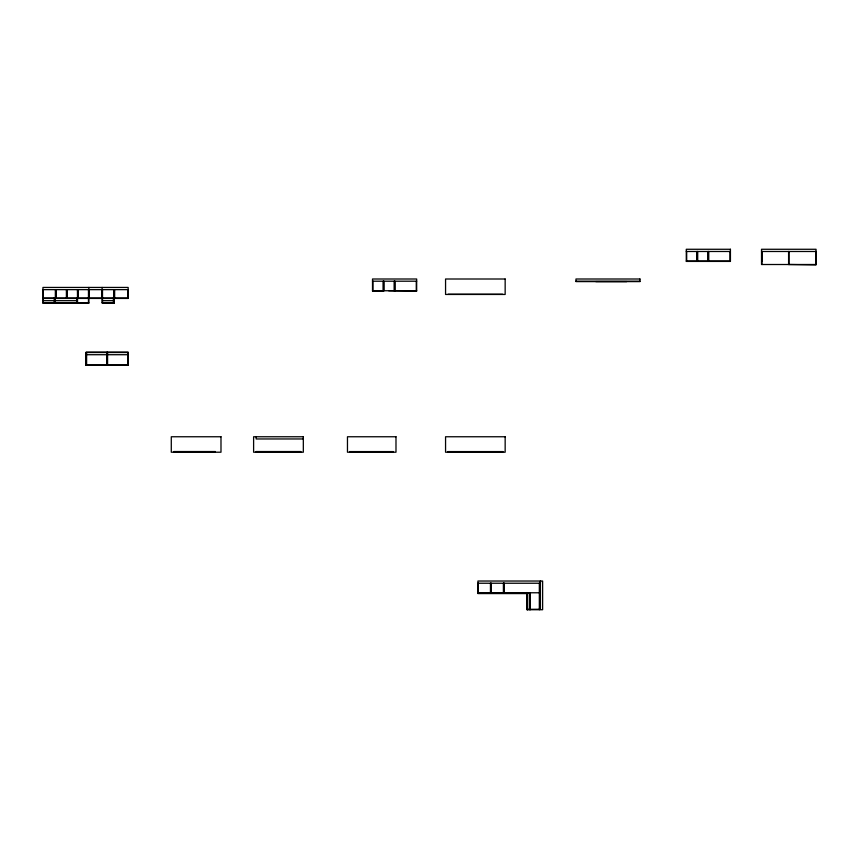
<?xml version="1.0" encoding="UTF-8"?>
<svg xmlns="http://www.w3.org/2000/svg" width="859" height="859" viewBox="0 0 859 859"><rect width="100%" height="100%" fill="white"/><g stroke="black" fill="none" stroke-linecap="round" stroke-linejoin="round"><path stroke-width="1.29" d="M686.287 251.483L730.429 251.483M761.525 251.483L816.05 251.483M686.287 261.018L730.429 261.018M816.05 264.508L761.525 264.508L761.525 249.271L816.05 249.271L816.05 264.905L788.83 264.508M372.516 281.204L416.669 281.204M575.97 281.204L639.976 281.204M42.95 289.644L128.152 289.644M372.516 290.739L416.669 290.739M448.097 294.229L502.622 294.229M42.95 298.03L128.152 298.03M42.95 298.427L128.152 298.427L128.152 287.443L42.95 287.443L43.014 303.291L88.799 303.291L88.864 287.443M43.347 300.682L54.257 300.682M55.051 300.682L76.762 300.682M102.5 300.682L113.85 300.682M42.95 302.894L88.864 302.894M102.103 287.443L102.103 302.894L114.247 302.894M128.152 352.512L85.814 352.512L85.814 365.354L128.152 365.354L128.088 352.115L86.211 352.115L86.211 365.354M86.609 354.713L106.784 354.713M107.579 354.713L127.755 354.713M86.211 364.957L128.152 364.957M303.324 438.96L256.154 438.96L256.154 436.759M173.819 451.544L215.426 451.544M256.154 451.544L300.779 451.544M349.677 451.587L393.443 451.587M447.764 451.587L502.944 451.587M173.819 451.984L215.426 451.984M256.154 451.984L300.779 451.984M350.01 451.984L393.443 451.984M448.097 451.984L502.622 451.984M477.926 583.24L540.418 583.24L540.418 581.028L540.418 609.729L542.62 609.729L542.62 581.028L477.926 581.028L477.926 593.569L526.889 593.569M477.926 592.774L540.29 592.774L540.29 583.24M477.926 593.172L530.486 593.172M527.684 609.332L539.731 609.256M815.653 251.483L815.653 264.508M788.991 251.483L788.991 264.508M788.594 251.483L788.594 264.508M762.32 251.483L762.32 261.415M761.922 251.483L761.922 264.508M730.032 251.483L730.032 261.018M708.75 251.483L708.75 261.018M708.353 251.483L708.353 261.415M707.956 251.483L707.956 261.018M697.712 251.483L697.712 261.018M697.315 251.483L697.315 261.415M696.917 251.483L696.917 261.018M686.685 251.483L686.685 261.018M626.726 281.602L595.824 281.602M539.731 583.24L539.731 609.729L526.889 609.729L526.889 592.506M539.334 583.24L539.334 609.729M530.196 592.774L530.196 609.729M529.799 593.172L529.799 609.729M527.684 592.753L527.684 609.729M527.286 592.753L527.286 609.729M504.19 583.24L504.19 592.774M503.932 583.24L503.932 592.774M503.793 583.24L503.793 592.774M503.395 583.24L503.395 592.774M491.262 583.24L491.262 592.774M490.865 583.24L490.994 592.774M490.457 583.24L490.457 592.774M478.334 583.24L478.334 592.774M416.271 281.204L416.271 290.739M394.99 281.204L394.99 290.739M394.592 281.204L394.592 290.739M394.195 281.204L394.195 290.739M388.697 290.739L416.669 291.137L416.669 279.003L372.516 279.003L372.516 291.137L383.554 291.137L383.554 281.204M383.952 281.204L383.952 290.739M383.157 281.204L383.157 290.739M372.913 281.204L372.913 290.739M127.755 289.644L127.755 298.03M127.755 352.512L127.755 364.957M114.644 289.644L114.644 298.03M114.247 289.644L114.183 303.291L102.167 302.894M113.85 289.644L113.85 302.894M113.409 297.815L113.409 301.702M107.579 352.512L107.579 364.957M107.182 352.115L107.182 365.354M106.784 352.512L106.784 364.957M102.5 289.644L102.5 302.894M101.706 289.644L101.706 298.03M89.261 289.644L89.261 298.03M88.466 289.644L88.466 302.894M86.609 352.512L86.609 364.957M78.223 289.644L78.223 298.03M77.825 289.644L77.825 298.427M77.428 289.644L77.557 302.894M77.16 297.59L77.224 303.291M76.762 297.59L76.762 302.894M67.185 289.644L67.185 298.03M66.787 289.644L66.787 298.427M66.39 289.644L66.39 298.03M56.146 289.644L56.146 298.03M55.749 289.644L55.749 298.427M55.352 289.644L55.352 298.03M55.051 297.59L55.051 302.894M54.654 297.59L54.579 303.291M54.257 297.59L54.257 302.894M43.347 289.644L43.347 302.894M730.429 249.271L686.287 249.271L686.287 261.415L730.429 261.415L730.429 249.271M505.156 279.003L445.563 279.003L445.563 294.454L505.156 294.454L505.156 279.003M639.976 279.003L575.97 279.003L575.97 281.602L639.976 281.602L639.976 279.003M220.988 436.759L171.285 436.759L171.285 452.21L220.988 452.21L220.988 436.759M303.324 436.759L253.609 436.759L253.609 452.21L303.324 452.21L303.324 436.759M395.988 436.759L347.466 436.759L347.466 452.21L395.988 452.21L395.988 436.759M505.156 436.759L445.563 436.759L445.563 452.21L505.156 452.21L505.156 436.759"/></g></svg>
